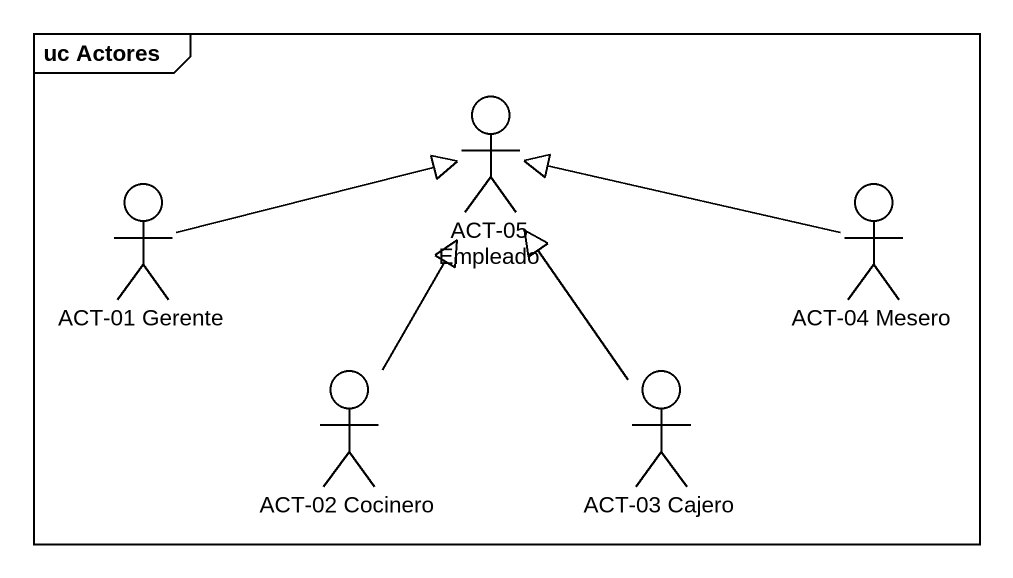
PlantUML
@startuml
mainframe uc Actores
actor "ACT-05 Empleado" as ACT_05_Empleado
actor "ACT-01 Gerente" as ACT_01_Gerente
actor "ACT-04 Mesero" as ACT_04_Mesero
actor "ACT-02 Cocinero" as ACT_02_Cocinero
actor "ACT-03 Cajero" as ACT_03_Cajero
ACT_01_Gerente -right-|> ACT_05_Empleado
ACT_04_Mesero -left-|> ACT_05_Empleado
ACT_02_Cocinero -up-|> ACT_05_Empleado
ACT_03_Cajero -up-|> ACT_05_Empleado
@enduml
